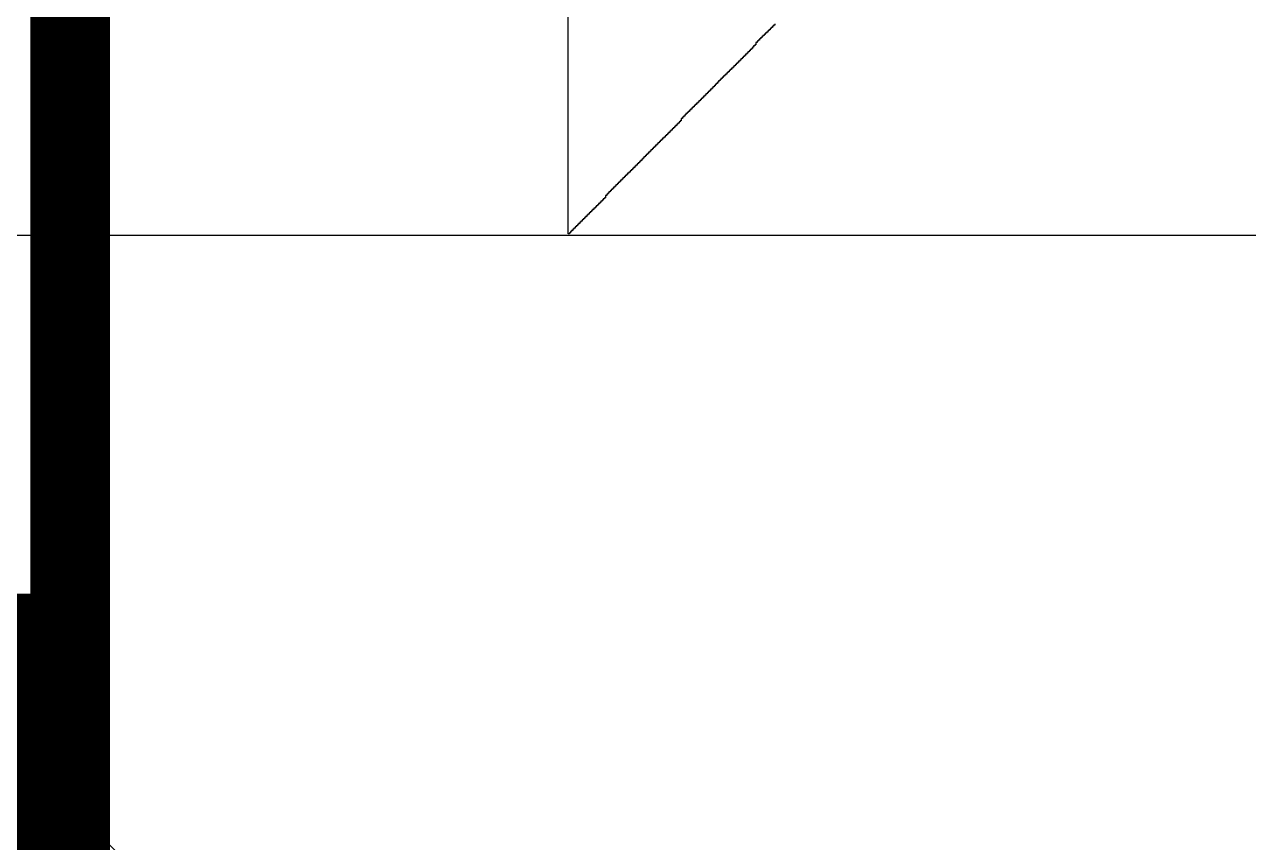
# Model space of a CAD drawing. Header units: inches. Extents: x 1.37 to 7.44, y 1.69 to 5.2.
# Drawn here: x 4.6845 to 4.8055, y 4.9006 to 4.9814 of the extents above; entities that cross this region are included whole.
import ezdxf

# ---------------------------------------------------------------- set-up
doc = ezdxf.new("R2010")
doc.units = ezdxf.units.IN
doc.header["$MEASUREMENT"] = 0
for name, color, linetype in [('Bottom Layer', 5, 'Continuous'), ('Top 3D Body', 56, 'Continuous'), ('Top Assembly', 56, 'Continuous'), ('Top Courtyard', 56, 'Continuous'), ('Top Layer', 1, 'Continuous'), ('Top Overlay', 2, 'Continuous')]:
    doc.layers.add(name, color=color, linetype=linetype)

# ---------------------------------------------------------------- blocks, each defined once
blk = doc.blocks.new('FP_VR37_MFG_29')
at = {"layer": 'Top 3D Body'}
for points in [[(0.23622, 0.07874, 0.00787, 0.00787, 0), (0.23622, -0.07874, 0.00787, 0.00787, 0)], [(-0.23622, -0.07874, 0.00787, 0.00787, 0), (0.23622, -0.07874, 0.00787, 0.00787, 0)]]:
    blk.add_lwpolyline(points, format="xyseb", dxfattribs=at)
blk.add_lwpolyline([(0.23425, -0.07874, 0.00394, 0.00394, 1), (0.23819, -0.07874, 0.00394, 0.00394, 1)], format="xyseb", close=True, dxfattribs=at)
blk.add_lwpolyline([(0.23425, -0.07874, 0.00394, 0.00394, 1), (0.23819, -0.07874, 0.00394, 0.00394, 1)], format="xyseb", close=True, dxfattribs=at)
at = {"layer": 'Top Assembly'}
blk.add_lwpolyline([(-0.33583, -0.08268, 0.00787, 0.00787, 0), (0.33583, -0.08268, 0.00787, 0.00787, 0)], format="xyseb", dxfattribs=at)
at = {"layer": 'Top Courtyard'}
blk.add_lwpolyline([(-0.33583, -0.08268, 0.00787, 0.00787, 0), (0.33583, -0.08268, 0.00787, 0.00787, 0)], format="xyseb", dxfattribs=at)
at = {"layer": 'Top Overlay'}
for points in [[(0.23622, 0.07874, 0.00787, 0.00787, 0), (0.23622, -0.07874, 0.00787, 0.00787, 0)], [(-0.23622, -0.07874, 0.00787, 0.00787, 0), (0.23622, -0.07874, 0.00787, 0.00787, 0)]]:
    blk.add_lwpolyline(points, format="xyseb", dxfattribs=at)
blk.add_lwpolyline([(0.23425, -0.07874, 0.00394, 0.00394, 1), (0.23819, -0.07874, 0.00394, 0.00394, 1)], format="xyseb", close=True, dxfattribs=at)
blk.add_lwpolyline([(0.23425, -0.07874, 0.00394, 0.00394, 1), (0.23819, -0.07874, 0.00394, 0.00394, 1)], format="xyseb", close=True, dxfattribs=at)

msp = doc.modelspace()

# ---------------------------------------------------------------- linework, layer by layer
at = {"layer": 'Bottom Layer'}
for p, q in [((4.63917, 4.96063), (5.48262, 4.96063)), ((4.76559, 4.82768), (4.63726, 4.95601))]:
    msp.add_line(p, q, dxfattribs=at)
msp.add_lwpolyline([(4.61383, 4.96088, 0.01575, 0.01575, 0), (4.85778, 4.71693, 0.01575, 0.01575, 0)], format="xyseb", dxfattribs=at)
at = {"layer": 'Top Layer'}
msp.add_line((4.62164, 4.96063), (5.6515, 4.96063), dxfattribs=at)
at = {"layer": 'Top Overlay'}
for p, q in [((4.73821, 4.96075), (4.73821, 5.05014)), ((4.75851, 4.98128), (4.7584, 4.98128)), ((4.7584, 4.98128), (4.7584, 4.98116)), ((4.75863, 4.98139), (4.75851, 4.98139)), ((4.75851, 4.98139), (4.75851, 4.98128)), ((4.75863, 4.98151), (4.75863, 4.98139)), ((4.75736, 4.98012), (4.75724, 4.98012)), ((4.75724, 4.98012), (4.75724, 4.98001)), ((4.75747, 4.98024), (4.75736, 4.98024)), ((4.75736, 4.98024), (4.75736, 4.98012)), ((4.75759, 4.98035), (4.75747, 4.98035)), ((4.75747, 4.98035), (4.75747, 4.98024)), ((4.7577, 4.98047), (4.75759, 4.98047)), ((4.75759, 4.98047), (4.75759, 4.98035)), ((4.75782, 4.98058), (4.7577, 4.98058)), ((4.7577, 4.98058), (4.7577, 4.98047)), ((4.75794, 4.9807), (4.75782, 4.9807)), ((4.75782, 4.9807), (4.75782, 4.98058)), ((4.75805, 4.98081), (4.75794, 4.98081)), ((4.75794, 4.98081), (4.75794, 4.9807)), ((4.75817, 4.98093), (4.75805, 4.98093)), ((4.75805, 4.98093), (4.75805, 4.98081)), ((4.75828, 4.98105), (4.75817, 4.98105)), ((4.75817, 4.98105), (4.75817, 4.98093)), ((4.7584, 4.98116), (4.75828, 4.98116)), ((4.75828, 4.98116), (4.75828, 4.98105)), ((4.75621, 4.97885), (4.75609, 4.97885)), ((4.75609, 4.97885), (4.75609, 4.97874)), ((4.75632, 4.97897), (4.75621, 4.97897)), ((4.75621, 4.97897), (4.75621, 4.97885)), ((4.75644, 4.97908), (4.75632, 4.97908)), ((4.75632, 4.97908), (4.75632, 4.97897)), ((4.75655, 4.9792), (4.75644, 4.9792)), ((4.75644, 4.9792), (4.75644, 4.97908)), ((4.75667, 4.97932), (4.75655, 4.97932)), ((4.75655, 4.97932), (4.75655, 4.9792)), ((4.75678, 4.97943), (4.75667, 4.97943)), ((4.75667, 4.97943), (4.75667, 4.97932)), ((4.7569, 4.97966), (4.75678, 4.97966)), ((4.75678, 4.97966), (4.75678, 4.97943)), ((4.75701, 4.97978), (4.7569, 4.97978)), ((4.7569, 4.97978), (4.7569, 4.97966)), ((4.75713, 4.97989), (4.75701, 4.97989)), ((4.75701, 4.97989), (4.75701, 4.97978)), ((4.75724, 4.98001), (4.75713, 4.98001)), ((4.75713, 4.98001), (4.75713, 4.97989)), ((4.75505, 4.9777), (4.75494, 4.9777)), ((4.75494, 4.9777), (4.75494, 4.97759)), ((4.75517, 4.97782), (4.75505, 4.97782)), ((4.75505, 4.97782), (4.75505, 4.9777)), ((4.75528, 4.97793), (4.75517, 4.97793)), ((4.75517, 4.97793), (4.75517, 4.97782)), ((4.7554, 4.97805), (4.75528, 4.97805)), ((4.75528, 4.97805), (4.75528, 4.97793)), ((4.75551, 4.97816), (4.7554, 4.97816)), ((4.7554, 4.97816), (4.7554, 4.97805)), ((4.75563, 4.97828), (4.75551, 4.97828)), ((4.75551, 4.97828), (4.75551, 4.97816)), ((4.75574, 4.97839), (4.75563, 4.97839)), ((4.75563, 4.97839), (4.75563, 4.97828)), ((4.75586, 4.97851), (4.75574, 4.97851)), ((4.75574, 4.97851), (4.75574, 4.97839)), ((4.75597, 4.97862), (4.75586, 4.97862)), ((4.75586, 4.97862), (4.75586, 4.97851)), ((4.75609, 4.97874), (4.75597, 4.97874)), ((4.75597, 4.97874), (4.75597, 4.97862)), ((4.75378, 4.97643), (4.75367, 4.97643)), ((4.75367, 4.97643), (4.75367, 4.97632)), ((4.7539, 4.97655), (4.75378, 4.97655)), ((4.75378, 4.97655), (4.75378, 4.97643)), ((4.75401, 4.97666), (4.7539, 4.97666)), ((4.7539, 4.97666), (4.7539, 4.97655)), ((4.75413, 4.97678), (4.75401, 4.97678)), ((4.75401, 4.97678), (4.75401, 4.97666)), ((4.75424, 4.97689), (4.75413, 4.97689)), ((4.75413, 4.97689), (4.75413, 4.97678)), ((4.75436, 4.97701), (4.75424, 4.97701)), ((4.75424, 4.97701), (4.75424, 4.97689)), ((4.75448, 4.97712), (4.75436, 4.97712)), ((4.75436, 4.97712), (4.75436, 4.97701)), ((4.75459, 4.97724), (4.75448, 4.97724)), ((4.75448, 4.97724), (4.75448, 4.97712)), ((4.75471, 4.97735), (4.75459, 4.97735)), ((4.75459, 4.97735), (4.75459, 4.97724)), ((4.75482, 4.97747), (4.75471, 4.97747)), ((4.75471, 4.97747), (4.75471, 4.97735)), ((4.75494, 4.97759), (4.75482, 4.97759)), ((4.75482, 4.97759), (4.75482, 4.97747)), ((4.75263, 4.97528), (4.75251, 4.97528)), ((4.75251, 4.97528), (4.75251, 4.97516)), ((4.75275, 4.97539), (4.75263, 4.97539)), ((4.75263, 4.97539), (4.75263, 4.97528)), ((4.75286, 4.97551), (4.75275, 4.97551)), ((4.75275, 4.97551), (4.75275, 4.97539)), ((4.75298, 4.97562), (4.75286, 4.97562)), ((4.75286, 4.97562), (4.75286, 4.97551)), ((4.75309, 4.97574), (4.75298, 4.97574)), ((4.75298, 4.97574), (4.75298, 4.97562)), ((4.75321, 4.97586), (4.75309, 4.97586)), ((4.75309, 4.97586), (4.75309, 4.97574)), ((4.75332, 4.97597), (4.75321, 4.97597)), ((4.75321, 4.97597), (4.75321, 4.97586)), ((4.75344, 4.97609), (4.75332, 4.97609)), ((4.75332, 4.97609), (4.75332, 4.97597)), ((4.75355, 4.9762), (4.75344, 4.9762)), ((4.75344, 4.9762), (4.75344, 4.97609)), ((4.75367, 4.97632), (4.75355, 4.97632)), ((4.75355, 4.97632), (4.75355, 4.9762)), ((4.75148, 4.97412), (4.75136, 4.97412)), ((4.75136, 4.97412), (4.75136, 4.97401)), ((4.75159, 4.97424), (4.75148, 4.97424)), ((4.75148, 4.97424), (4.75148, 4.97412)), ((4.75171, 4.97436), (4.75159, 4.97436)), ((4.75159, 4.97436), (4.75159, 4.97424)), ((4.75182, 4.97447), (4.75171, 4.97447)), ((4.75171, 4.97447), (4.75171, 4.97436)), ((4.75194, 4.97459), (4.75182, 4.97459)), ((4.75182, 4.97459), (4.75182, 4.97447)), ((4.75205, 4.9747), (4.75194, 4.9747)), ((4.75194, 4.9747), (4.75194, 4.97459)), ((4.75217, 4.97482), (4.75205, 4.97482)), ((4.75205, 4.97482), (4.75205, 4.9747)), ((4.75228, 4.97493), (4.75217, 4.97493)), ((4.75217, 4.97493), (4.75217, 4.97482)), ((4.7524, 4.97505), (4.75228, 4.97505)), ((4.75228, 4.97505), (4.75228, 4.97493)), ((4.75251, 4.97516), (4.7524, 4.97516)), ((4.7524, 4.97516), (4.7524, 4.97505)), ((4.75021, 4.97286), (4.75009, 4.97286)), ((4.75009, 4.97286), (4.75009, 4.97274)), ((4.75032, 4.97297), (4.75021, 4.97297)), ((4.75021, 4.97297), (4.75021, 4.97286)), ((4.75044, 4.97309), (4.75032, 4.97309)), ((4.75032, 4.97309), (4.75032, 4.97297)), ((4.75055, 4.9732), (4.75044, 4.9732)), ((4.75044, 4.9732), (4.75044, 4.97309)), ((4.75067, 4.97332), (4.75055, 4.97332)), ((4.75055, 4.97332), (4.75055, 4.9732)), ((4.75078, 4.97343), (4.75067, 4.97343)), ((4.75067, 4.97343), (4.75067, 4.97332)), ((4.7509, 4.97355), (4.75078, 4.97355)), ((4.75078, 4.97355), (4.75078, 4.97343)), ((4.75102, 4.97366), (4.7509, 4.97366)), ((4.7509, 4.97366), (4.7509, 4.97355)), ((4.75113, 4.97378), (4.75102, 4.97378)), ((4.75102, 4.97378), (4.75102, 4.97366)), ((4.75125, 4.97389), (4.75113, 4.97389)), ((4.75113, 4.97389), (4.75113, 4.97378)), ((4.75136, 4.97401), (4.75125, 4.97401)), ((4.75125, 4.97401), (4.75125, 4.97389)), ((4.74917, 4.9717), (4.74905, 4.9717)), ((4.74905, 4.9717), (4.74905, 4.97159)), ((4.74928, 4.97182), (4.74917, 4.97182)), ((4.74917, 4.97182), (4.74917, 4.9717)), ((4.7494, 4.97193), (4.74928, 4.97193)), ((4.74928, 4.97193), (4.74928, 4.97182)), ((4.74952, 4.97216), (4.7494, 4.97216)), ((4.7494, 4.97216), (4.7494, 4.97193)), ((4.74963, 4.97228), (4.74952, 4.97228)), ((4.74952, 4.97228), (4.74952, 4.97216)), ((4.74975, 4.97239), (4.74963, 4.97239)), ((4.74963, 4.97239), (4.74963, 4.97228)), ((4.74986, 4.97251), (4.74975, 4.97251)), ((4.74975, 4.97251), (4.74975, 4.97239)), ((4.74998, 4.97263), (4.74986, 4.97263)), ((4.74986, 4.97263), (4.74986, 4.97251)), ((4.75009, 4.97274), (4.74998, 4.97274)), ((4.74998, 4.97274), (4.74998, 4.97263)), ((4.7479, 4.97043), (4.74779, 4.97043)), ((4.74779, 4.97043), (4.74779, 4.97032)), ((4.74802, 4.97055), (4.7479, 4.97055)), ((4.7479, 4.97055), (4.7479, 4.97043)), ((4.74813, 4.97066), (4.74802, 4.97066)), ((4.74802, 4.97066), (4.74802, 4.97055)), ((4.74825, 4.97078), (4.74813, 4.97078)), ((4.74813, 4.97078), (4.74813, 4.97066)), ((4.74836, 4.9709), (4.74825, 4.9709)), ((4.74825, 4.9709), (4.74825, 4.97078)), ((4.74848, 4.97101), (4.74836, 4.97101)), ((4.74836, 4.97101), (4.74836, 4.9709)), ((4.74859, 4.97113), (4.74848, 4.97113)), ((4.74848, 4.97113), (4.74848, 4.97101)), ((4.74871, 4.97124), (4.74859, 4.97124)), ((4.74859, 4.97124), (4.74859, 4.97113)), ((4.74882, 4.97136), (4.74871, 4.97136)), ((4.74871, 4.97136), (4.74871, 4.97124)), ((4.74894, 4.97147), (4.74882, 4.97147)), ((4.74882, 4.97147), (4.74882, 4.97136)), ((4.74905, 4.97159), (4.74894, 4.97159)), ((4.74894, 4.97159), (4.74894, 4.97147)), ((4.74675, 4.96928), (4.74663, 4.96928)), ((4.74663, 4.96928), (4.74663, 4.96917)), ((4.74686, 4.9694), (4.74675, 4.9694)), ((4.74675, 4.9694), (4.74675, 4.96928)), ((4.74698, 4.96951), (4.74686, 4.96951)), ((4.74686, 4.96951), (4.74686, 4.9694)), ((4.74709, 4.96963), (4.74698, 4.96963)), ((4.74698, 4.96963), (4.74698, 4.96951)), ((4.74721, 4.96974), (4.74709, 4.96974)), ((4.74709, 4.96974), (4.74709, 4.96963)), ((4.74732, 4.96986), (4.74721, 4.96986)), ((4.74721, 4.96986), (4.74721, 4.96974)), ((4.74744, 4.96997), (4.74732, 4.96997)), ((4.74732, 4.96997), (4.74732, 4.96986)), ((4.74755, 4.97009), (4.74744, 4.97009)), ((4.74744, 4.97009), (4.74744, 4.96997)), ((4.74767, 4.9702), (4.74755, 4.9702)), ((4.74755, 4.9702), (4.74755, 4.97009)), ((4.74779, 4.97032), (4.74767, 4.97032)), ((4.74767, 4.97032), (4.74767, 4.9702)), ((4.74548, 4.96801), (4.74536, 4.96801)), ((4.74536, 4.96801), (4.74536, 4.9679)), ((4.74559, 4.96813), (4.74548, 4.96813)), ((4.74548, 4.96813), (4.74548, 4.96801)), ((4.74571, 4.96824), (4.74559, 4.96824)), ((4.74559, 4.96824), (4.74559, 4.96813)), ((4.74582, 4.96836), (4.74571, 4.96836)), ((4.74571, 4.96836), (4.74571, 4.96824)), ((4.74594, 4.96847), (4.74582, 4.96847)), ((4.74582, 4.96847), (4.74582, 4.96836)), ((4.74606, 4.96859), (4.74594, 4.96859)), ((4.74594, 4.96859), (4.74594, 4.96847)), ((4.74617, 4.9687), (4.74606, 4.9687)), ((4.74606, 4.9687), (4.74606, 4.96859)), ((4.74629, 4.96882), (4.74617, 4.96882)), ((4.74617, 4.96882), (4.74617, 4.9687)), ((4.7464, 4.96893), (4.74629, 4.96893)), ((4.74629, 4.96893), (4.74629, 4.96882)), ((4.74652, 4.96905), (4.7464, 4.96905)), ((4.7464, 4.96905), (4.7464, 4.96893)), ((4.74663, 4.96917), (4.74652, 4.96917)), ((4.74652, 4.96917), (4.74652, 4.96905)), ((4.74433, 4.96686), (4.74421, 4.96686)), ((4.74421, 4.96686), (4.74421, 4.96674)), ((4.74444, 4.96697), (4.74433, 4.96697)), ((4.74433, 4.96697), (4.74433, 4.96686)), ((4.74456, 4.96709), (4.74444, 4.96709)), ((4.74444, 4.96709), (4.74444, 4.96697)), ((4.74467, 4.9672), (4.74456, 4.9672)), ((4.74456, 4.9672), (4.74456, 4.96709)), ((4.74479, 4.96732), (4.74467, 4.96732)), ((4.74467, 4.96732), (4.74467, 4.9672)), ((4.7449, 4.96744), (4.74479, 4.96744)), ((4.74479, 4.96744), (4.74479, 4.96732)), ((4.74502, 4.96755), (4.7449, 4.96755)), ((4.7449, 4.96755), (4.7449, 4.96744)), ((4.74513, 4.96767), (4.74502, 4.96767)), ((4.74502, 4.96767), (4.74502, 4.96755)), ((4.74525, 4.96778), (4.74513, 4.96778)), ((4.74513, 4.96778), (4.74513, 4.96767)), ((4.74536, 4.9679), (4.74525, 4.9679)), ((4.74525, 4.9679), (4.74525, 4.96778)), ((4.74306, 4.96559), (4.74294, 4.96559)), ((4.74294, 4.96559), (4.74294, 4.96547)), ((4.74317, 4.9657), (4.74306, 4.9657)), ((4.74306, 4.9657), (4.74306, 4.96559)), ((4.74329, 4.96582), (4.74317, 4.96582)), ((4.74317, 4.96582), (4.74317, 4.9657)), ((4.7434, 4.96594), (4.74329, 4.96594)), ((4.74329, 4.96594), (4.74329, 4.96582)), ((4.74352, 4.96605), (4.7434, 4.96605)), ((4.7434, 4.96605), (4.7434, 4.96594)), ((4.74363, 4.96617), (4.74352, 4.96617)), ((4.74352, 4.96617), (4.74352, 4.96605)), ((4.74375, 4.96628), (4.74363, 4.96628)), ((4.74363, 4.96628), (4.74363, 4.96617)), ((4.74386, 4.9664), (4.74375, 4.9664)), ((4.74375, 4.9664), (4.74375, 4.96628)), ((4.74398, 4.96651), (4.74386, 4.96651)), ((4.74386, 4.96651), (4.74386, 4.9664)), ((4.74409, 4.96663), (4.74398, 4.96663)), ((4.74398, 4.96663), (4.74398, 4.96651)), ((4.74421, 4.96674), (4.74409, 4.96674)), ((4.74409, 4.96674), (4.74409, 4.96663)), ((4.74202, 4.96455), (4.7419, 4.96455)), ((4.7419, 4.96455), (4.7419, 4.96432)), ((4.74213, 4.96467), (4.74202, 4.96467)), ((4.74202, 4.96467), (4.74202, 4.96455)), ((4.74225, 4.96478), (4.74213, 4.96478)), ((4.74213, 4.96478), (4.74213, 4.96467)), ((4.74236, 4.9649), (4.74225, 4.9649)), ((4.74225, 4.9649), (4.74225, 4.96478)), ((4.74248, 4.96501), (4.74236, 4.96501)), ((4.74236, 4.96501), (4.74236, 4.9649)), ((4.7426, 4.96513), (4.74248, 4.96513)), ((4.74248, 4.96513), (4.74248, 4.96501)), ((4.74271, 4.96524), (4.7426, 4.96524)), ((4.7426, 4.96524), (4.7426, 4.96513)), ((4.74283, 4.96536), (4.74271, 4.96536)), ((4.74271, 4.96536), (4.74271, 4.96524)), ((4.74294, 4.96547), (4.74283, 4.96547)), ((4.74283, 4.96547), (4.74283, 4.96536)), ((4.74075, 4.96317), (4.74063, 4.96317)), ((4.74063, 4.96317), (4.74063, 4.96305)), ((4.74087, 4.96328), (4.74075, 4.96328)), ((4.74075, 4.96328), (4.74075, 4.96317)), ((4.74098, 4.9634), (4.74087, 4.9634)), ((4.74087, 4.9634), (4.74087, 4.96328)), ((4.7411, 4.96351), (4.74098, 4.96351)), ((4.74098, 4.96351), (4.74098, 4.9634)), ((4.74121, 4.96363), (4.7411, 4.96363)), ((4.7411, 4.96363), (4.7411, 4.96351)), ((4.74133, 4.96374), (4.74121, 4.96374)), ((4.74121, 4.96374), (4.74121, 4.96363)), ((4.74144, 4.96386), (4.74133, 4.96386)), ((4.74133, 4.96386), (4.74133, 4.96374)), ((4.74156, 4.96397), (4.74144, 4.96397)), ((4.74144, 4.96397), (4.74144, 4.96386)), ((4.74167, 4.96409), (4.74156, 4.96409)), ((4.74156, 4.96409), (4.74156, 4.96397)), ((4.74179, 4.96421), (4.74167, 4.96421)), ((4.74167, 4.96421), (4.74167, 4.96409)), ((4.7419, 4.96432), (4.74179, 4.96432)), ((4.74179, 4.96432), (4.74179, 4.96421)), ((4.7396, 4.96201), (4.73948, 4.96201)), ((4.73948, 4.96201), (4.73948, 4.9619)), ((4.73971, 4.96213), (4.7396, 4.96213)), ((4.7396, 4.96213), (4.7396, 4.96201)), ((4.73983, 4.96224), (4.73971, 4.96224)), ((4.73971, 4.96224), (4.73971, 4.96213)), ((4.73994, 4.96236), (4.73983, 4.96236)), ((4.73983, 4.96236), (4.73983, 4.96224)), ((4.74006, 4.96248), (4.73994, 4.96248)), ((4.73994, 4.96248), (4.73994, 4.96236)), ((4.74017, 4.96259), (4.74006, 4.96259)), ((4.74006, 4.96259), (4.74006, 4.96248)), ((4.74029, 4.96271), (4.74017, 4.96271)), ((4.74017, 4.96271), (4.74017, 4.96259)), ((4.7404, 4.96282), (4.74029, 4.96282)), ((4.74029, 4.96282), (4.74029, 4.96271)), ((4.74052, 4.96294), (4.7404, 4.96294)), ((4.7404, 4.96294), (4.7404, 4.96282)), ((4.74063, 4.96305), (4.74052, 4.96305)), ((4.74052, 4.96305), (4.74052, 4.96294)), ((4.73833, 4.96075), (4.73821, 4.96075)), ((4.73844, 4.96086), (4.73833, 4.96086)), ((4.73833, 4.96086), (4.73833, 4.96075)), ((4.73856, 4.96098), (4.73844, 4.96098)), ((4.73844, 4.96098), (4.73844, 4.96086)), ((4.73867, 4.96109), (4.73856, 4.96109)), ((4.73856, 4.96109), (4.73856, 4.96098)), ((4.73879, 4.96121), (4.73867, 4.96121)), ((4.73867, 4.96121), (4.73867, 4.96109)), ((4.7389, 4.96132), (4.73879, 4.96132)), ((4.73879, 4.96132), (4.73879, 4.96121)), ((4.73902, 4.96144), (4.7389, 4.96144)), ((4.7389, 4.96144), (4.7389, 4.96132)), ((4.73913, 4.96155), (4.73902, 4.96155)), ((4.73902, 4.96155), (4.73902, 4.96144)), ((4.73925, 4.96167), (4.73913, 4.96167)), ((4.73913, 4.96167), (4.73913, 4.96155)), ((4.73937, 4.96178), (4.73925, 4.96178)), ((4.73925, 4.96178), (4.73925, 4.96167)), ((4.73948, 4.9619), (4.73937, 4.9619)), ((4.73937, 4.9619), (4.73937, 4.96178))]:
    msp.add_line(p, q, dxfattribs=at)

# ---------------------------------------------------------------- block references
at = {"rotation": 90}
msp.add_blockref('FP_VR37_MFG_29', (4.6063, 4.68504), dxfattribs=at)

doc.saveas('drawing.dxf')
